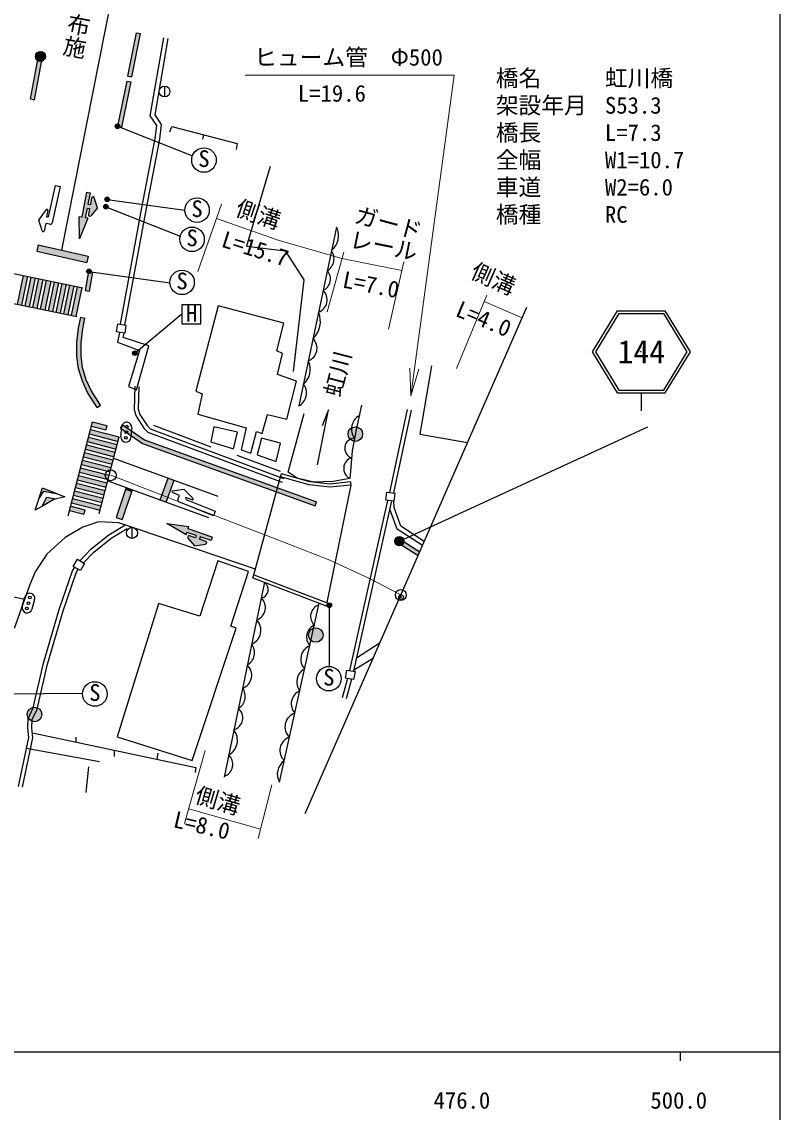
# Model space of a CAD drawing. Units: millimetres at full size, sheet at 1:1000; details may follow other scales. Extents: x 40000 to 680000, y 20000 to 380000.
# Drawn here: x 495602 to 579000, y 198357 to 318239 of the extents above; entities that cross this region are included whole.
import ezdxf
from ezdxf.enums import TextEntityAlignment as Align

# ---------------------------------------------------------------- set-up
doc = ezdxf.new("R2010")
doc.units = ezdxf.units.MM
doc.header["$LTSCALE"] = 1000
doc.header["$PDMODE"] = 32
doc.header["$PDSIZE"] = 500
doc.linetypes.add('CHAIN', pattern=[18.5, 12, -1.5, 3.5, -1.5])
for name, color, linetype, lineweight in [('M-BGD', 7, 'Continuous', 25), ('M-BGD-EXST', 7, 'Continuous', 25), ('M-BMK', 2, 'CHAIN', 13), ('M-BMK-HTXT', 7, 'Continuous', 13), ('M-BMK-OTRS', 5, 'Continuous', 25), ('M-BMK-SRVR', 3, 'Continuous', 25), ('M-STR-HTXT', 7, 'Continuous', 13), ('M-STR-STR1', 1, 'Continuous', 25), ('M-STR-STRC', 7, 'Continuous', 25), ('M-TTL-BAND', 7, 'Continuous', 25)]:
    doc.layers.add(name, color=color, linetype=linetype, lineweight=lineweight)
doc.layers.add('M-OTRS', color=6, linetype='Continuous')
doc.styles.add('@ＭＳ ゴシック', font='')
doc.styles.add('ＭＳ ゴシック', font='')
doc.styles.get('@ＭＳ ゴシック').set_extended_font_data('@MS Gothic')
doc.styles.get('ＭＳ ゴシック').set_extended_font_data('MS Gothic')

# ---------------------------------------------------------------- blocks, each defined once
blk = doc.blocks.new('open_arrow')
at = {"color": 0, "linetype": 'Continuous', "lineweight": -2}
blk.add_lwpolyline([(7.5, 1.25), (0, 0), (7.5, -1.25)], dxfattribs=at)

msp = doc.modelspace()

# ---------------------------------------------------------------- hatches: boundary and pattern name
at = {"layer": 'M-BGD'}
for points in [[(497104, 314434, 1), (498204, 314434, 0.41421), (497654, 314984, 0.41421)], [(531483, 272908, 1), (533083, 272908, 0.41421), (532283, 273708, 0.41421)], [(527129, 250816, 1), (528729, 250816, 0.41421), (527929, 251616, 0.41421)], [(496207, 242087, 1), (497807, 242087, 0.41421), (497007, 242887, 0.41421)]]:
    msp.add_hatch(color=256, dxfattribs=at).paths.add_polyline_path(points)
at = {"layer": 'M-BGD-EXST'}
for points in [[(506372, 306757, 0.41421), (506122, 307007, 0.41421), (505872, 306757, 1)], [(505239, 298715, 0.41421), (504989, 298965, 0.41421), (504739, 298715, 1)], [(505089, 297912, 0.41421), (504839, 298162, 0.41421), (504589, 297912, 1)], [(503232, 290801, 0.41421), (502982, 291051, 0.41421), (502732, 290801, 1)], [(508280, 281811, 0.41421), (508030, 282061, 0.41421), (507780, 281811, 1)], [(529663, 254091, 0.41421), (529413, 254341, 0.41421), (529163, 254091, 1)]]:
    msp.add_hatch(color=256, dxfattribs=at).paths.add_polyline_path(points)
at = {"layer": 'M-STR-STRC'}
for points in [[(508641, 316939), (508200, 317026), (507267, 312270), (507709, 312183)], [(497875, 314393), (497432, 314474), (496568, 309753), (497010, 309672)], [(507591, 311635), (507151, 311726), (506122, 306757), (506562, 306666)], [(502855, 296638), (502585, 296689), (502786, 297749), (503057, 297698), (502931, 297040, 0.77336), (503194, 296916), (503911, 297773), (503574, 298902, 0.78564), (503283, 298887), (503144, 298157), (502874, 298208), (503110, 299451), (502720, 299525), (502194, 296763), (501924, 296815), (501941, 294371)], [(497398, 293711), (497243, 293028), (502750, 291779), (502905, 292462)], [(496262, 290256), (495772, 290357), (495116, 287174), (495606, 287073)], [(497114, 290080), (496624, 290181), (495968, 286998), (496458, 286897)], [(503425, 290721), (502982, 290801), (502600, 288694), (503043, 288614)], [(497966, 289905), (497476, 290006), (496820, 286823), (497310, 286722)], [(498818, 289729), (498328, 289830), (497672, 286647), (498162, 286546)], [(499670, 289553), (499181, 289654), (498524, 286471), (499014, 286370)], [(500522, 289378), (500033, 289479), (499376, 286296), (499866, 286195)], [(501374, 289202), (500885, 289303), (500228, 286120), (500718, 286019)], [(502226, 289026), (501737, 289127), (501080, 285944), (501570, 285843)], [(502270, 280218), (502113, 281477), (502113, 282937), (502297, 284494), (502538, 285667), (502098, 285757), (501853, 284566), (501663, 282963), (501663, 281449), (501828, 280122), (502260, 278728), (502820, 277482), (503884, 275847), (504261, 276092), (503216, 277698), (502682, 278888)], [(503163, 273413), (503037, 272930), (506183, 272113), (506308, 272597)], [(503256, 273772), (503381, 274256), (504954, 273847), (504829, 273363)], [(509097, 272264), (506701, 273933), (506444, 273564), (508888, 271860), (523602, 266555), (523720, 266991)], [(502944, 272571), (502818, 272087), (505964, 271271), (506090, 271754)], [(505871, 270912), (502725, 271729), (502600, 271245), (505745, 270428)], [(505434, 269228), (505308, 268744), (502162, 269561), (502288, 270045)], [(502507, 270887), (502381, 270403), (505527, 269586), (505652, 270070)], [(505215, 268386), (502069, 269203), (501944, 268719), (505089, 267902)], [(504778, 266702), (501632, 267519), (501506, 267035), (504652, 266218)], [(504996, 267544), (501851, 268361), (501725, 267877), (504871, 267060)], [(511475, 265429), (512347, 267829), (511689, 268068), (510817, 265667)], [(497868, 267000), (497478, 265782), (498027, 266625), (499366, 266397)], [(501413, 266677), (501288, 266193), (504433, 265376), (504559, 265860)], [(507652, 266549), (506994, 266787), (505961, 263741), (506624, 263516)], [(507074, 267024), (506994, 266787), (507652, 266549), (507732, 266785)], [(523720, 266991), (523602, 266555), (527855, 265022), (528008, 265445)], [(499142, 265727), (499357, 265779), (498355, 265990), (497825, 264976), (498059, 265106)], [(500850, 264509), (500976, 264993), (502549, 264584), (502423, 264100)], [(501195, 265835), (501069, 265351), (504215, 264534), (504340, 265018)], [(513664, 261846), (513753, 262107), (514774, 261759), (514686, 261499), (514052, 261715, 0.77336), (513892, 261472), (514641, 260643), (515806, 260819, 0.78564), (515832, 261109), (515128, 261349), (515217, 261609), (516414, 261202), (516542, 261578), (513881, 262483), (513969, 262744), (511547, 263067)], [(536623, 261141, 1), (537623, 261141, 0.41421), (537123, 261641, 0.41421)], [(537244, 261330), (537002, 260951), (539184, 259557), (539367, 259974)]]:
    msp.add_hatch(color=256, dxfattribs=at).paths.add_polyline_path(points)
h = msp.add_hatch(color=256, dxfattribs=at)
edge = h.paths.add_edge_path()
edge.add_line((498349, 296787), (498332, 296791))
h = msp.add_hatch(color=256, dxfattribs=at)
edge = h.paths.add_edge_path()
edge.add_line((513631, 265938), (513637, 265954))

# ---------------------------------------------------------------- linework, layer by layer
at = {"layer": 'M-BGD'}
for p, q in [((511299, 311177), (511299, 309977)), ((515589, 305830), (515486, 305324)), ((530204, 295653), (526063, 276007)), ((528116, 269515), (529344, 275587)), ((529344, 275587), (528645, 273802)), ((537997, 275626), (536021, 266503)), ((538437, 275530), (536469, 266443)), ((510093, 273889), (516375, 271493)), ((519239, 270577), (524023, 268838)), ((535808, 265623), (531622, 246924)), ((536256, 265564), (532064, 246839)), ((507718, 262641), (507718, 261441)), ((522298, 256620), (517849, 235178)), ((523942, 234631), (528320, 254321)), ((532397, 248329), (534998, 249998)), ((532090, 246954), (534266, 248328)), ((531427, 246045), (530831, 243915)), ((531871, 245960), (531264, 243793)), ((501578, 239046), (501585, 239606)), ((496120, 238386), (504131, 236896)), ((505756, 238162), (505744, 237473)), ((510490, 237159), (510604, 237846)), ((502955, 236324), (502630, 233492))]:
    msp.add_line(p, q, dxfattribs=at)
for points in [[(506452, 284986), (508781, 297618), (510282, 305409), (510462, 306838), (509725, 307894), (511220, 316494)], [(506944, 284895), (509272, 297525), (510776, 305331), (510982, 306966), (510253, 308011), (511713, 316409)], [(511877, 306150), (512108, 306745), (519269, 304862), (519170, 304197)], [(522910, 302323), (520308, 293588), (524575, 293066), (526602, 289883), (525448, 279798)], [(506341, 284092), (506110, 283025), (508561, 282092), (507346, 278126), (508204, 277766), (509562, 282616), (506761, 283520), (506871, 284010)], [(540637, 280430), (539388, 272905), (544630, 271992)], [(508019, 278165), (507965, 275574), (508175, 274866), (509031, 273560), (509459, 273108), (524240, 267613)], [(508469, 278155), (508416, 275635), (508587, 275058), (509385, 273841), (509714, 273493), (524397, 268035)], [(532947, 276091), (532369, 273362), (531935, 271082), (531710, 268385), (531678, 268016), (529831, 267695), (527699, 267625), (525885, 268066), (524884, 268722), (526651, 275160)], [(539867, 261117), (537291, 262786), (536532, 264833), (536507, 265530)], [(539664, 260653), (536880, 262456), (536057, 264675)], [(501982, 258993), (503217, 260281), (505184, 261842), (506946, 262909)], [(502307, 258682), (503521, 259947), (505441, 261472), (507179, 262524)], [(510633, 254245), (506079, 239618), (514338, 237006), (519157, 251572), (518596, 251811), (520534, 257811), (517151, 258990), (515169, 252881), (510646, 254289)], [(495236, 234168), (496360, 239535), (496271, 240606), (496288, 241619), (496850, 242808), (497997, 247724), (499725, 253613), (501183, 257860), (501427, 258276)], [(495677, 234075), (496814, 239507), (496722, 240621), (496736, 241514), (497278, 242659), (498433, 247609), (500154, 253477), (501595, 257671), (501815, 258049)], [(496768, 240064), (514744, 236259), (514651, 235699)]]:
    msp.add_lwpolyline(points, dxfattribs=at)
for points in [[(517199, 287025), (514726, 277646), (515452, 277355), (514944, 275085), (520259, 273585), (519715, 271184), (520793, 270821), (521422, 273181), (522040, 272987), (522611, 275060), (524730, 274539), (525797, 278744), (523726, 279458), (524271, 281769), (523641, 282060), (524430, 285093)], [(506024, 284141), (506162, 285031), (507052, 284893), (506914, 284003)], [(516737, 273724), (516382, 272045), (518866, 271305), (519308, 273133)], [(521963, 272458), (521474, 270614), (523564, 269905), (524064, 271901)], [(535630, 265647), (535749, 266539), (536641, 266420), (536523, 265528)], [(501263, 258371), (501717, 259148), (502494, 258694), (502040, 257917)], [(531190, 246090), (531360, 246974), (532244, 246805), (532074, 245921)]]:
    msp.add_lwpolyline(points, close=True, dxfattribs=at)
for centre, radius in [((497654, 314434), 550), ((511299, 310577), 600), ((532283, 272908), 800), ((507718, 262041), 600), ((527929, 250816), 800), ((497007, 242087), 800)]:
    msp.add_circle(centre, radius, dxfattribs=at)
for centre, radius, start, end in [((528375, 294700), 2062, 308.67661, 27.51971), ((528355, 292202), 1582, 302.03593, 34.16039), ((528203, 289952), 1345, 293.64393, 42.55239), ((527732, 287675), 1453, 290.25009, 45.94623), ((525836, 285297), 2604, 313.25587, 22.94045), ((526583, 282341), 1484, 290.62598, 45.57034), ((525274, 280013), 2058, 309.03414, 27.16218), ((525314, 277422), 1600, 297.89124, 38.30508), ((533495, 273479), 1652, 118.72414, 218.21846), ((532215, 271356), 1102, 90.9288, 251.80981), ((532239, 269123), 1241, 107.26435, 243.13615), ((521744, 255835), 961, 281.81041, 54.74126), ((520957, 253847), 1437, 289.74812, 46.80355), ((528720, 252865), 1358, 108.83042, 226.09926), ((520210, 251352), 1680, 293.70484, 42.84684), ((528295, 250607), 1380, 111.95876, 222.97092), ((519630, 248873), 1569, 299.69469, 36.85698), ((527833, 248173), 1551, 111.08558, 223.8441), ((519371, 246407), 1513, 289.78537, 46.7663), ((527430, 245667), 1601, 116.57016, 218.35952), ((518671, 244083), 1510, 299.94558, 36.60609), ((526764, 243256), 1535, 112.56742, 222.36226), ((518491, 241723), 1406, 288.15114, 48.40053), ((526110, 240729), 1568, 107.83032, 227.09936), ((517468, 239256), 1848, 298.81992, 37.73175), ((525495, 238131), 1520, 107.33313, 227.59655), ((517432, 236613), 1381, 288.7312, 47.82047), ((525503, 235532), 1802, 124.95853, 209.97115)]:
    msp.add_arc(centre, radius, start, end, dxfattribs=at)
at = {"layer": 'M-BGD-EXST'}
for p, q in [((506122, 306757), (514364, 303496)), ((504989, 298715), (513523, 297523)), ((504839, 297912), (513020, 294680)), ((502982, 290801), (511875, 289535)), ((515303, 287124), (513203, 287124)), ((513203, 287124), (513203, 285024)), ((515303, 285024), (515303, 287124)), ((508030, 281811), (513203, 286128)), ((513203, 285024), (515303, 285024)), ((529413, 254091), (529418, 247371)), ((493775, 244362), (502287, 244430))]:
    msp.add_line(p, q, dxfattribs=at)
for centre, radius in [((506122, 306757), 250), ((515635, 303040), 1350), ((504989, 298715), 250), ((514873, 297532), 1350), ((504839, 297912), 250), ((514323, 294325), 1350), ((502982, 290801), 250), ((513224, 289591), 1350), ((508030, 281811), 250), ((529413, 254091), 250), ((529367, 246022), 1350), ((503634, 244338), 1350)]:
    msp.add_circle(centre, radius, dxfattribs=at)
at = {"layer": 'M-BMK'}
msp.add_lwpolyline([(505387, 268385), (513261, 265320), (523460, 261386), (529486, 259035), (533838, 257036), (537285, 255221)], dxfattribs=at)
at = {"layer": 'M-BMK-OTRS'}
msp.add_line((526759, 231187), (551151, 286881), dxfattribs=at)
at = {"layer": 'M-BMK-SRVR'}
for centre in [(505387, 268385), (537285, 255221)]:
    msp.add_circle(centre, 600, dxfattribs=at)
at = {"layer": 'M-OTRS'}
msp.add_point((537310, 254987), dxfattribs=at)
at = {"layer": 'M-STR-HTXT'}
for p, q in [((514951, 290801), (517554, 298183)), ((529168, 286357), (531005, 292929)), ((535913, 284448), (537605, 291842)), ((543417, 280115), (546741, 288185)), ((546459, 287501), (550624, 285677)), ((513511, 230084), (515780, 238111)), ((521578, 228465), (523091, 234332)), ((521838, 229471), (513967, 231696))]:
    msp.add_line(p, q, dxfattribs=at)
for points in [[(538377, 277126), (543135, 312375), (520161, 312375)], [(537391, 290910), (530806, 292218), (523794, 294216), (517000, 296612)]]:
    msp.add_lwpolyline(points, dxfattribs=at)
at = {"layer": 'M-STR-STR1'}
for p, q in [((524054, 268220), (524149, 268557)), ((521130, 257440), (524054, 268220)), ((531744, 267651), (531780, 267303)), ((531780, 267303), (529151, 254379)), ((521005, 257113), (521130, 257440)), ((521005, 257113), (529351, 253928)), ((521130, 257440), (529476, 254255)), ((529351, 253928), (529476, 254255))]:
    msp.add_line(p, q, dxfattribs=at)
for points in [[(531744, 267651), (529492, 267419), (527268, 267674), (524149, 268557)], [(531780, 267303), (529490, 267067), (527200, 267330), (524054, 268220)]]:
    msp.add_lwpolyline(points, dxfattribs=at)
at = {"layer": 'M-STR-STRC'}
for p, q in [((500008, 293126), (505798, 322408)), ((507267, 312270), (508200, 317026)), ((507709, 312183), (508641, 316939)), ((508200, 317026), (508641, 316939)), ((496568, 309753), (497432, 314474)), ((497010, 309672), (497875, 314393)), ((497432, 314474), (497875, 314393)), ((507151, 311726), (506122, 306757)), ((507151, 311726), (507591, 311635)), ((507267, 312270), (507709, 312183)), ((507591, 311635), (506562, 306666)), ((496568, 309753), (497010, 309672)), ((506122, 306757), (506562, 306666)), ((499832, 300130), (498932, 296124)), ((502720, 299525), (502194, 296763)), ((502720, 299525), (503110, 299451)), ((503110, 299451), (502874, 298208)), ((503283, 298887), (503144, 298157)), ((503911, 297773), (503574, 298902)), ((502786, 297749), (502585, 296689)), ((502786, 297749), (503057, 297698)), ((502874, 298208), (503144, 298157)), ((503057, 297698), (502931, 297040)), ((503911, 297773), (503194, 296916)), ((501941, 294371), (501924, 296815)), ((502194, 296763), (501924, 296815)), ((502855, 296638), (501941, 294371)), ((502855, 296638), (502585, 296689)), ((497398, 293711), (497243, 293028)), ((497398, 293711), (502905, 292462)), ((497243, 293028), (502750, 291779)), ((502905, 292462), (502750, 291779)), ((491512, 291236), (502324, 289006)), ((495116, 287174), (495772, 290357)), ((495606, 287073), (496262, 290256)), ((495968, 286998), (496624, 290181)), ((495968, 286998), (496624, 290181)), ((502600, 288694), (502982, 290801)), ((502982, 290801), (503425, 290721)), ((503043, 288614), (503425, 290721)), ((496458, 286897), (497114, 290080)), ((496820, 286823), (497476, 290006)), ((497310, 286722), (497966, 289905)), ((497672, 286647), (498328, 289830)), ((498162, 286546), (498818, 289729)), ((498524, 286471), (499181, 289654)), ((498524, 286471), (499181, 289654)), ((499014, 286370), (499670, 289553)), ((499376, 286296), (500033, 289479)), ((499866, 286195), (500522, 289378)), ((500228, 286120), (500885, 289303)), ((500718, 286019), (501374, 289202)), ((501080, 285944), (501737, 289127)), ((501570, 285843), (502226, 289026)), ((490003, 288228), (501668, 285823)), ((502600, 288694), (503043, 288614)), ((502098, 285757), (502538, 285667)), ((561090, 286458), (558326, 281958)), ((561258, 286158), (558678, 281958)), ((561090, 286458), (566362, 286458)), ((561258, 286158), (566194, 286158)), ((568774, 281958), (566194, 286158)), ((569126, 281958), (566362, 286458)), ((558326, 281958), (561090, 277458)), ((558678, 281958), (561258, 277758)), ((563574, 282034), (563726, 281958)), ((566194, 277758), (568774, 281958)), ((566362, 277458), (569126, 281958)), ((561090, 277458), (566362, 277458)), ((561258, 277758), (566194, 277758)), ((563726, 277458), (563726, 275458)), ((503884, 275847), (504261, 276092)), ((500699, 263928), (503381, 274256)), ((503163, 273413), (506308, 272597)), ((503256, 273772), (504829, 273363)), ((503381, 274256), (504954, 273847)), ((504954, 273847), (504829, 273363)), ((506444, 273564), (506701, 273933)), ((506508, 272611), (506596, 273707)), ((507692, 273619), (507604, 272523)), ((537123, 261141), (564436, 273716)), ((502944, 272571), (506090, 271754)), ((503037, 272930), (506183, 272113)), ((504122, 264176), (506310, 272604)), ((502600, 271245), (505745, 270428)), ((502725, 271729), (505871, 270912)), ((502818, 272087), (505964, 271271)), ((502288, 270045), (505434, 269228)), ((502381, 270403), (505527, 269586)), ((502507, 270887), (505652, 270070)), ((505698, 270246), (517158, 266080)), ((501944, 268719), (505089, 267902)), ((502069, 269203), (505215, 268386)), ((502162, 269561), (505308, 268744)), ((501632, 267519), (504778, 266702)), ((501725, 267877), (504871, 267060)), ((501851, 268361), (504996, 267544)), ((505052, 267757), (516131, 263741)), ((510817, 265667), (511689, 268068)), ((511474, 265428), (512347, 267829)), ((501288, 266193), (504433, 265376)), ((501413, 266677), (504559, 265860)), ((501506, 267035), (504652, 266218)), ((507074, 267024), (505961, 263741)), ((507732, 266785), (506624, 263516)), ((500976, 264993), (502549, 264584)), ((501069, 265351), (504215, 264534)), ((501195, 265835), (504340, 265018)), ((516690, 263935), (512882, 265470)), ((527855, 265022), (528008, 265445)), ((500850, 264509), (502423, 264100)), ((502549, 264584), (502423, 264100)), ((505961, 263741), (506624, 263516)), ((511547, 263067), (513969, 262744)), ((513664, 261846), (511547, 263067)), ((513881, 262483), (513969, 262744)), ((513664, 261846), (513753, 262107)), ((514774, 261759), (513753, 262107)), ((516542, 261578), (513881, 262483)), ((514641, 260643), (513892, 261472)), ((514686, 261499), (514052, 261715)), ((514774, 261759), (514686, 261499)), ((515217, 261609), (515128, 261349)), ((515832, 261109), (515128, 261349)), ((516414, 261202), (515217, 261609)), ((516542, 261578), (516414, 261202)), ((514641, 260643), (515806, 260819)), ((537002, 260951), (537244, 261330)), ((537002, 260951), (539184, 259557)), ((537244, 261330), (539367, 259974)), ((485584, 256994), (495919, 254744)), ((495655, 253952), (495944, 255013)), ((497005, 254725), (496717, 253663))]:
    msp.add_line(p, q, dxfattribs=at)
for points in [[(498588, 296939), (499313, 300229), (499832, 300130)], [(497856, 295241), (497473, 296434), (498297, 297584)], [(498476, 297506), (498332, 296791), (498349, 296787)], [(498693, 295973), (498238, 296074), (498046, 295254)], [(503884, 275847), (502820, 277482), (502260, 278728), (501828, 280122), (501663, 281449), (501663, 282963), (501853, 284566), (502098, 285757)], [(504261, 276092), (503216, 277698), (502682, 278888), (502270, 280218), (502113, 281477), (502113, 282937), (502297, 284494), (502538, 285667)], [(506444, 273564), (508888, 271860), (527855, 265022)], [(506701, 273933), (509097, 272264), (528008, 265445)], [(497478, 265782), (498027, 266625), (499366, 266397)], [(512771, 265730), (512945, 266162), (512166, 266484)], [(512184, 266674), (513424, 266860), (514426, 265861)], [(497825, 264976), (498355, 265990), (499357, 265779)], [(514320, 265696), (513637, 265954), (513631, 265938)], [(513742, 265678), (516872, 264431), (516690, 263935)], [(521297, 258058), (506260, 263170), (504051, 263272), (502296, 262662), (500363, 261539), (498354, 259712), (497056, 257779), (496467, 256247), (494753, 251549)]]:
    msp.add_lwpolyline(points, dxfattribs=at)
msp.add_lwpolyline([(497088, 264565), (497868, 267000), (500320, 266013), (499142, 265727), (498059, 265106)], close=True, dxfattribs=at)
for centre, radius in [((507143, 273729), 150), ((507044, 272493), 150), ((507094, 273111), 150), ((537123, 261141), 500), ((496324, 254336), 150), ((496486, 254934), 150), ((496161, 253738), 150)]:
    msp.add_circle(centre, radius, dxfattribs=at)
for centre, radius, start, end in [((503430, 298859), 150, 16.6082, 169.22686), ((498378, 297526), 100, 348.61744, 144.35835), ((498393, 296982), 200, 257.25878, 347.57695), ((498737, 296168), 200, 257.39508, 347.33073), ((503079, 297012), 150, 169.22686, 320.09503), ((497949, 295277), 100, 201.01107, 346.83791), ((507144, 273663), 550, 85.40017, 175.40017), ((507144, 273663), 550, 355.40017, 85.40017), ((507056, 272567), 550, 175.40017, 265.40017), ((507056, 272567), 550, 265.40017, 355.40017), ((512205, 266576), 100, 101.72407, 247.55091), ((512957, 265655), 200, 158.10809, 248.04374), ((513816, 265863), 200, 157.97179, 248.28995), ((514355, 265790), 100, 249.33045, 45.07136), ((514003, 261573), 150, 71.22392, 222.09209), ((515784, 260967), 150, 278.60527, 71.22392), ((496475, 254869), 550, 74.79582, 164.79582), ((496475, 254869), 550, 344.79582, 74.79582), ((496186, 253808), 550, 164.79582, 254.79582), ((496186, 253808), 550, 254.79582, 344.79582)]:
    msp.add_arc(centre, radius, start, end, dxfattribs=at)
at = {"layer": 'M-TTL-BAND'}
for p, q in [((579000, 20000), (579000, 370000)), ((40000, 205000), (579000, 205000)), ((568000, 205000), (568000, 204000))]:
    msp.add_line(p, q, dxfattribs=at)

# ---------------------------------------------------------------- block references
at = {"layer": 'M-STR-HTXT', "xscale": 400, "yscale": 400, "rotation": 82.3}
msp.add_blockref('open_arrow', (538377, 277126), dxfattribs=at)

# ---------------------------------------------------------------- texts
at = {"layer": 'M-BGD-EXST', "style": 'ＭＳ ゴシック'}
for p in [(514979, 301748), (514218, 296240), (513668, 293033), (512569, 288299), (528712, 244730), (502979, 243046)]:
    msp.add_text('S', height=1833, rotation=358.508, dxfattribs=at).set_placement(p, align=Align.BOTTOM_LEFT)
msp.add_text('H', height=1833, dxfattribs=at).set_placement((513656, 284716), align=Align.BOTTOM_LEFT)
at = {"layer": 'M-BMK-HTXT'}
for s, rotation, style, p in [('主要地方道下松田布施', 259.449, '@ＭＳ ゴシック', (504307, 339080)), ('虹川', 75.515, 'ＭＳ ゴシック', (531137, 276753))]:
    msp.add_text(s, height=1833, rotation=rotation, dxfattribs=dict(at, style=style)).set_placement(p, align=Align.BOTTOM_LEFT)
at = {"layer": 'M-STR-HTXT', "style": 'ＭＳ ゴシック'}
for s, p in [('ヒューム管\u3000Φ500', (521161, 312875)), ('橋名', (547725, 310590)), ('虹川橋', (559725, 310590)), ('L=19.6', (525962, 308907)), ('架設年月', (547725, 307590)), ('S53.3', (559725, 307590)), ('橋長', (547725, 304590)), ('L=7.3', (559725, 304590)), ('全幅', (547725, 301590)), ('W1=10.7', (559725, 301590)), ('車道', (547725, 298590)), ('W2=6.0', (559725, 298590)), ('橋種', (547725, 295590)), ('RC', (559725, 295590))]:
    msp.add_text(s, height=1833, dxfattribs=at).set_placement(p, align=Align.BOTTOM_LEFT)
for s, rotation, p in [('側溝', 341.181, (518788, 296493)), ('ガード', 345.05, (531929, 295683)), ('L=15.7', 342.646, (517269, 293010)), ('レール', 348.538, (531433, 292934)), ('側溝', 336.153, (544596, 289659)), ('L=7.0', 348.871, (530669, 288505)), ('L=4.0', 337.301, (542959, 285435)), ('側溝', 343.661, (514358, 231915)), ('L=8.0', 346.919, (512037, 229175))]:
    msp.add_text(s, height=1833, rotation=rotation, dxfattribs=at).set_placement(p, align=Align.BOTTOM_LEFT)
at = {"layer": 'M-STR-STRC', "style": 'ＭＳ ゴシック'}
msp.add_text('144', height=2566, dxfattribs=at).set_placement((563726, 281958), align=Align.MIDDLE_CENTER)
at = {"layer": 'M-TTL-BAND', "style": 'ＭＳ ゴシック'}
for s, p in [('476.0', (544000, 198195)), ('500.0', (567844, 198195))]:
    msp.add_text(s, height=1833, dxfattribs=at).set_placement(p, align=Align.BOTTOM_CENTER)

doc.saveas('drawing.dxf')
